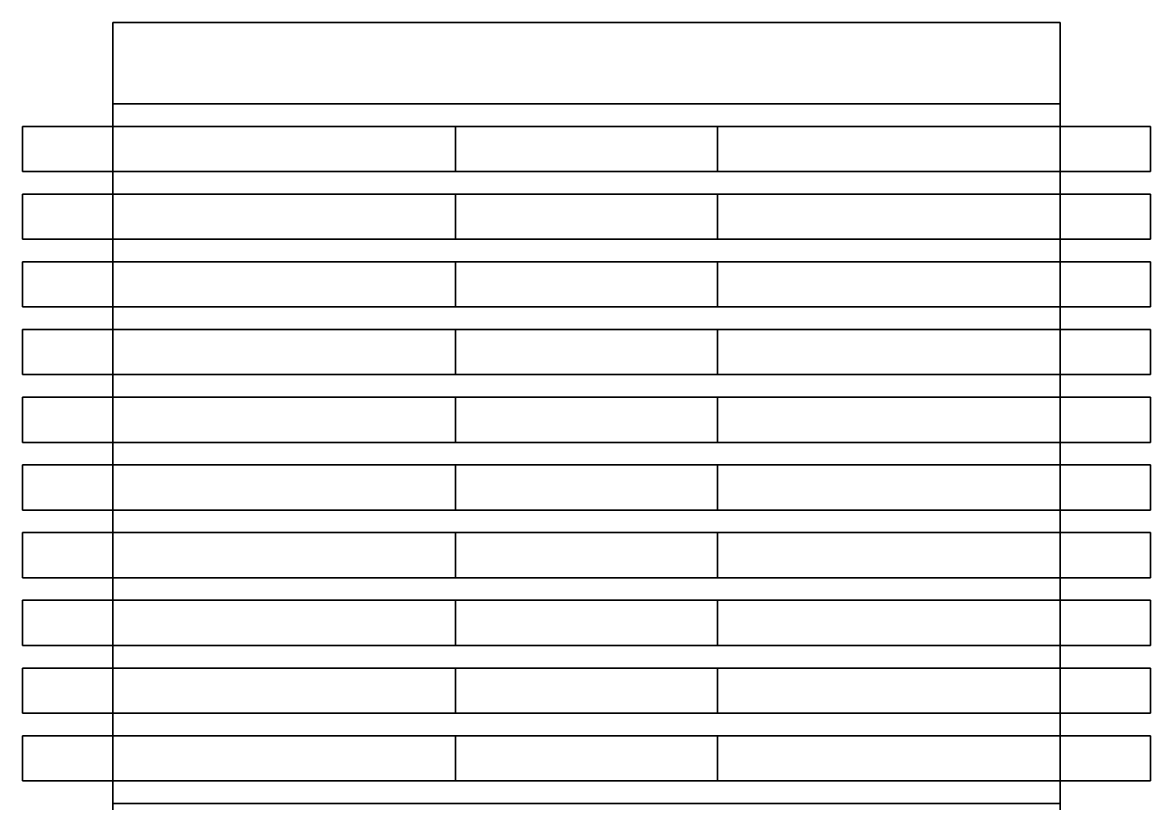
# Model space of a CAD drawing. Header units: millimetres. Extents: x -20 to 230, y -446 to 0.
# Drawn here: x -20 to 230, y -173 to 0 of the extents above; entities that cross this region are included whole.
import ezdxf

# ---------------------------------------------------------------- set-up
doc = ezdxf.new("R2010")
doc.units = ezdxf.units.MM
doc.layers.add('17', color=208, linetype='Continuous', plot=False)
doc.layers.add('Letra', color=250, linetype='Continuous', plot=False)
for name, color, linetype in [('18', 53, 'Continuous'), ('19', 43, 'Continuous'), ('20', 30, 'Continuous'), ('21', 10, 'Continuous'), ('22', 12, 'Continuous'), ('23', 19, 'Continuous'), ('24', 250, 'Continuous'), ('25', 19, 'Continuous'), ('26', 28, 'Continuous'), ('Caixa', 250, 'Continuous')]:
    doc.layers.add(name, color=color, linetype=linetype)

# ---------------------------------------------------------------- blocks, each defined once
blk = doc.blocks.new('2')
at = {"layer": 'Letra', "invisible_edges": 15}
for points in [[(0, -76, 130), (0, -54, 130), (210, -54, 130), (210, -76, 130)], [(58.69, -477.5, 130), (0, -477.5, 130), (0, -76, 130), (58.69, -76, 130)], [(151.31, -86, 130), (58.69, -86, 130), (58.69, -76, 130), (151.31, -76, 130)], [(210, -477.5, 130), (151.31, -477.5, 130), (151.31, -76, 130), (210, -76, 130)], [(76.52, -86, 130), (74.37, -86.26, 130), (72.48, -86.96, 130), (58.69, -86, 130)], [(72.48, -86.96, 130), (70.35, -88.45, 130), (69.09, -89.92, 130), (58.69, -86, 130)], [(69.09, -89.92, 130), (67.84, -92.64, 130), (67.52, -95, 130), (58.69, -86, 130)], [(67.52, -95, 130), (67.52, -477.5, 130), (58.69, -477.5, 130), (58.69, -86, 130)], [(81.65, -101, 125), (72.48, -86.96, 125), (70.35, -88.45, 125), (69.09, -89.92, 125)], [(70.35, -88.45, 130), (72.48, -86.96, 130), (72.48, -86.96, 125), (70.35, -88.45, 125)], [(81.65, -101, 125), (76.52, -86, 125), (74.37, -86.26, 125), (72.48, -86.96, 125)], [(72.48, -86.96, 130), (74.37, -86.26, 130), (74.37, -86.26, 125), (72.48, -86.96, 125)], [(74.37, -86.26, 130), (76.52, -86, 130), (76.52, -86, 125), (74.37, -86.26, 125)], [(141.31, -86, 130), (141.31, -86, 125), (76.52, -86, 125), (76.52, -86, 130)], [(76.52, -86, 125), (81.65, -101, 125), (141.31, -101, 125), (141.31, -86, 125)], [(141.31, -86, 130), (141.31, -86, 125), (141.31, -101, 125), (141.31, -101, 130)], [(141.31, -86, 130), (141.31, -101, 130), (151.31, -101, 130), (151.31, -86, 130)], [(81.65, -101, 125), (69.09, -89.92, 125), (67.84, -92.64, 125), (67.52, -95, 125)], [(67.84, -92.64, 130), (69.09, -89.92, 130), (69.09, -89.92, 125), (67.84, -92.64, 125)], [(69.09, -89.92, 130), (70.35, -88.45, 130), (70.35, -88.45, 125), (69.09, -89.92, 125)], [(67.52, -95, 130), (67.84, -92.64, 130), (67.84, -92.64, 125), (67.52, -95, 125)], [(67.52, -125.91, 130), (67.52, -125.91, 125), (67.52, -95, 125), (67.52, -95, 130)], [(81.65, -101, 125), (67.52, -95, 125), (67.52, -125.91, 125), (81.65, -120.15, 125)], [(141.31, -101, 130), (141.31, -101, 125), (81.65, -101, 125), (81.65, -101, 130)], [(81.65, -101, 130), (81.65, -120.15, 130), (81.65, -120.15, 125), (81.65, -101, 125)], [(81.65, -124.52, 130), (81.65, -101, 130), (151.31, -101, 130), (151.31, -124.52, 130)], [(81.65, -120.15, 130), (81.65, -120.15, 125), (67.52, -125.91, 125), (67.52, -125.91, 130)], [(81.65, -120.15, 130), (81.65, -124.52, 130), (76.52, -124.52, 130), (75.72, -122.56, 130)], [(72.44, -125.51, 130), (71.88, -124.13, 130), (67.52, -125.91, 130), (69.84, -127.49, 130)], [(81.9, -139.16, 125), (76.52, -124.52, 125), (72.44, -125.51, 125), (69.84, -127.49, 125)], [(71.88, -124.13, 130), (72.44, -125.51, 130), (76.52, -124.52, 130), (75.72, -122.56, 130)], [(76.52, -124.52, 130), (72.44, -125.51, 130), (72.44, -125.51, 125), (76.52, -124.52, 125)], [(76.52, -124.52, 125), (105.88, -124.52, 125), (105.88, -124.52, 130), (76.52, -124.52, 130)], [(105.88, -124.52, 125), (101.32, -139.16, 125), (81.9, -139.16, 125), (76.52, -124.52, 125)], [(101.32, -139.16, 125), (112.56, -127.49, 125), (109.97, -125.51, 125), (105.88, -124.52, 125)], [(105.88, -124.52, 125), (109.97, -125.51, 125), (109.97, -125.51, 130), (105.88, -124.52, 130)], [(105.88, -124.52, 130), (109.97, -125.51, 130), (112.56, -127.49, 130), (151.31, -124.52, 130)], [(112.56, -127.49, 130), (114.07, -129.78, 130), (114.88, -133.52, 130), (151.31, -124.52, 130)], [(114.88, -133.52, 130), (114.88, -157.3, 130), (151.31, -157.3, 130), (151.31, -124.52, 130)], [(67.52, -133.52, 130), (68.34, -129.78, 130), (69.84, -127.49, 130), (67.52, -125.91, 130)], [(81.9, -139.16, 125), (69.84, -127.49, 125), (68.34, -129.78, 125), (67.52, -133.52, 125)], [(69.84, -127.49, 130), (68.34, -129.78, 130), (68.34, -129.78, 125), (69.84, -127.49, 125)], [(72.44, -125.51, 130), (69.84, -127.49, 130), (69.84, -127.49, 125), (72.44, -125.51, 125)], [(101.32, -139.16, 125), (114.88, -133.52, 125), (114.07, -129.78, 125), (112.56, -127.49, 125)], [(109.97, -125.51, 125), (112.56, -127.49, 125), (112.56, -127.49, 130), (109.97, -125.51, 130)], [(112.56, -127.49, 125), (114.07, -129.78, 125), (114.07, -129.78, 130), (112.56, -127.49, 130)], [(68.34, -129.78, 130), (67.52, -133.52, 130), (67.52, -133.52, 125), (68.34, -129.78, 125)], [(114.07, -129.78, 125), (114.88, -133.52, 125), (114.88, -133.52, 130), (114.07, -129.78, 130)], [(67.52, -133.52, 130), (67.52, -133.52, 125), (67.52, -172.15, 125), (67.52, -172.15, 130)], [(81.9, -139.16, 125), (67.52, -133.52, 125), (67.52, -172.15, 125), (81.9, -166.28, 125)], [(101.32, -151.1, 125), (114.88, -157.3, 125), (114.88, -133.52, 125), (101.32, -139.16, 125)], [(114.88, -157.3, 130), (114.88, -133.52, 130), (114.88, -133.52, 125), (114.88, -157.3, 125)], [(101.32, -139.16, 130), (81.9, -139.16, 130), (81.9, -139.16, 125), (101.32, -139.16, 125)], [(81.9, -139.16, 130), (81.9, -139.16, 125), (81.9, -166.28, 125), (81.9, -166.28, 130)], [(97.4, -139.16, 130), (97.4, -144.24, 130), (81.9, -144.24, 130), (81.9, -139.16, 130)], [(101.32, -139.16, 130), (101.32, -151.1, 130), (97.4, -144.24, 130), (97.4, -139.16, 130)], [(101.32, -151.1, 130), (101.32, -151.1, 125), (101.32, -139.16, 125), (101.32, -139.16, 130)], [(81.9, -144.24, 130), (81.9, -144.24, 125), (97.4, -144.24, 125), (97.4, -144.24, 130)], [(81.9, -144.24, 130), (81.9, -144.24, 125), (96.11, -166.3, 125), (96.11, -166.3, 130)], [(81.9, -144.24, 125), (97.4, -144.24, 125), (101.32, -151.1, 125), (96.11, -166.3, 125)], [(81.9, -144.24, 130), (96.11, -166.3, 130), (91.33, -170.98, 130), (81.9, -166.28, 130)], [(97.4, -144.24, 130), (97.4, -144.24, 125), (101.32, -151.1, 125), (101.32, -151.1, 130)], [(101.32, -151.1, 125), (96.11, -166.3, 125), (105.88, -166.3, 125), (101.32, -151.1, 125)], [(101.32, -151.1, 125), (105.88, -166.3, 125), (109.97, -165.32, 125), (112.56, -163.33, 125)], [(101.32, -151.1, 125), (112.56, -163.33, 125), (114.07, -161.05, 125), (114.88, -157.3, 125)], [(114.97, -175.98, 130), (112.56, -163.33, 130), (114.07, -161.05, 130), (114.88, -157.3, 130)], [(114.07, -161.05, 130), (114.88, -157.3, 130), (114.88, -157.3, 125), (114.07, -161.05, 125)], [(151.31, -157.3, 130), (114.88, -157.3, 130), (114.97, -209.72, 130), (151.31, -209.72, 130)], [(112.56, -163.33, 130), (114.07, -161.05, 130), (114.07, -161.05, 125), (112.56, -163.33, 125)], [(112.56, -163.33, 130), (109.97, -165.32, 130), (105.88, -166.3, 130), (109.97, -170.98, 130)], [(109.97, -165.32, 130), (112.56, -163.33, 130), (112.56, -163.33, 125), (109.97, -165.32, 125)], [(114.97, -175.98, 130), (113.5, -172.44, 130), (109.97, -170.98, 130), (112.56, -163.33, 130)], [(67.52, -172.15, 130), (67.52, -172.15, 125), (81.9, -166.28, 125), (81.9, -166.28, 130)], [(72.69, -170.98, 130), (91.33, -170.98, 130), (81.9, -166.28, 130), (72.36, -170.17, 130)], [(91.33, -170.98, 130), (96.11, -166.3, 130), (105.88, -166.3, 130), (109.97, -170.98, 130)], [(96.11, -166.3, 130), (105.88, -166.3, 130), (105.88, -166.3, 125), (96.11, -166.3, 125)], [(105.88, -166.3, 130), (109.97, -165.32, 130), (109.97, -165.32, 125), (105.88, -166.3, 125)], [(67.52, -172.15, 130), (69.16, -172.44, 130), (72.69, -170.98, 130), (72.36, -170.17, 130)], [(67.69, -175.98, 130), (67.52, -172.15, 130), (69.16, -172.44, 130)], [(67.69, -209.77, 130), (67.52, -209.77, 130), (67.52, -172.15, 130), (67.69, -175.98, 130)], [(67.69, -175.98, 125), (69.16, -172.44, 125), (69.16, -172.44, 130), (67.69, -175.98, 130)], [(113.5, -172.44, 125), (114.97, -175.98, 125), (67.69, -175.98, 125), (69.16, -172.44, 125)], [(69.16, -172.44, 125), (72.69, -170.98, 125), (72.69, -170.98, 130), (69.16, -172.44, 130)], [(113.5, -172.44, 125), (69.16, -172.44, 125), (72.69, -170.98, 125), (109.97, -170.98, 125)], [(109.97, -170.98, 130), (72.69, -170.98, 130), (72.69, -170.98, 125), (109.97, -170.98, 125)], [(113.5, -172.44, 130), (109.97, -170.98, 130), (109.97, -170.98, 125), (113.5, -172.44, 125)], [(114.97, -175.98, 130), (113.5, -172.44, 130), (113.5, -172.44, 125), (114.97, -175.98, 125)], [(67.69, -175.98, 125), (67.69, -209.72, 125), (67.69, -209.72, 130), (67.69, -175.98, 130)], [(67.69, -209.72, 125), (80.69, -209.72, 125), (80.69, -175.98, 125), (67.69, -175.98, 125)], [(81.28, -175.98, 125), (81.28, -184.56, 125), (80.69, -185.98, 125), (80.69, -175.98, 125)], [(81.28, -175.98, 125), (82.69, -175.98, 125), (82.69, -183.98, 125), (81.28, -184.56, 125)], [(99.97, -175.98, 125), (99.97, -183.98, 125), (82.69, -183.98, 125), (82.69, -175.98, 125)], [(101.38, -184.56, 125), (99.97, -183.98, 125), (99.97, -175.98, 125), (101.38, -175.98, 125)], [(101.97, -175.98, 125), (101.97, -185.98, 125), (101.38, -184.56, 125), (101.38, -175.98, 125)], [(101.97, -209.72, 125), (114.97, -209.72, 125), (114.97, -175.98, 125), (101.97, -175.98, 125)], [(114.97, -175.98, 130), (114.97, -209.72, 130), (114.97, -209.72, 125), (114.97, -175.98, 125)], [(81.28, -184.56, 130), (80.69, -185.98, 130), (80.69, -185.98, 125), (81.28, -184.56, 125)], [(80.69, -185.98, 130), (81.28, -184.56, 130), (101.38, -184.56, 130), (101.97, -185.98, 130)], [(82.69, -183.98, 130), (81.28, -184.56, 130), (81.28, -184.56, 125), (82.69, -183.98, 125)], [(101.38, -184.56, 130), (99.97, -183.98, 130), (82.69, -183.98, 130), (81.28, -184.56, 130)], [(99.97, -183.98, 130), (82.69, -183.98, 130), (82.69, -183.98, 125), (99.97, -183.98, 125)], [(99.97, -183.98, 125), (101.38, -184.56, 125), (101.38, -184.56, 130), (99.97, -183.98, 130)], [(101.38, -184.56, 125), (101.97, -185.98, 125), (101.97, -185.98, 130), (101.38, -184.56, 130)], [(80.69, -185.98, 130), (80.69, -199.72, 130), (80.69, -199.72, 125), (80.69, -185.98, 125)], [(80.69, -199.72, 130), (80.69, -185.98, 130), (101.97, -185.98, 130), (101.97, -199.72, 130)], [(101.97, -185.98, 130), (101.97, -199.72, 130), (101.97, -199.72, 125), (101.97, -185.98, 125)], [(81.28, -201.13, 125), (80.69, -199.72, 125), (80.69, -199.72, 130), (81.28, -201.13, 130)], [(80.69, -209.72, 125), (80.69, -199.72, 125), (81.28, -201.13, 125), (81.28, -209.72, 125)], [(101.38, -201.13, 130), (101.97, -199.72, 130), (80.69, -199.72, 130), (81.28, -201.13, 130)], [(101.38, -201.13, 130), (101.97, -199.72, 130), (101.97, -199.72, 125), (101.38, -201.13, 125)], [(101.38, -209.72, 125), (101.38, -201.13, 125), (101.97, -199.72, 125), (101.97, -209.72, 125)], [(82.69, -201.72, 125), (81.28, -201.13, 125), (81.28, -201.13, 130), (82.69, -201.72, 130)], [(81.28, -201.13, 125), (82.69, -201.72, 125), (82.69, -209.72, 125), (81.28, -209.72, 125)], [(82.69, -201.72, 130), (81.28, -201.13, 130), (101.38, -201.13, 130), (99.97, -201.72, 130)], [(82.69, -201.72, 130), (99.97, -201.72, 130), (99.97, -201.72, 125), (82.69, -201.72, 125)], [(82.69, -209.72, 125), (82.69, -201.72, 125), (99.97, -201.72, 125), (99.97, -209.72, 125)], [(99.97, -201.72, 130), (101.38, -201.13, 130), (101.38, -201.13, 125), (99.97, -201.72, 125)], [(101.38, -209.72, 125), (99.97, -209.72, 125), (99.97, -201.72, 125), (101.38, -201.13, 125)], [(69.16, -213.25, 130), (67.52, -213.25, 130), (67.52, -209.77, 130), (67.69, -209.77, 130)], [(69.16, -213.25, 125), (67.69, -209.72, 125), (67.69, -209.72, 130), (69.16, -213.25, 130)], [(69.16, -213.25, 125), (67.69, -209.72, 125), (114.97, -209.72, 125), (113.5, -213.25, 125)], [(114.97, -209.72, 130), (113.5, -213.25, 130), (109.97, -214.72, 130), (151.31, -214.72, 130)], [(113.5, -213.25, 130), (114.97, -209.72, 130), (114.97, -209.72, 125), (113.5, -213.25, 125)], [(151.31, -214.72, 130), (151.31, -209.72, 130), (114.97, -209.72, 130)], [(72.69, -214.72, 130), (67.52, -214.72, 130), (67.52, -213.25, 130), (69.16, -213.25, 130)], [(67.52, -246.67, 130), (151.31, -246.67, 130), (151.31, -214.72, 130), (67.52, -214.72, 130)], [(72.69, -214.72, 125), (69.16, -213.25, 125), (69.16, -213.25, 130), (72.69, -214.72, 130)], [(109.97, -214.72, 125), (72.69, -214.72, 125), (69.16, -213.25, 125), (113.5, -213.25, 125)], [(109.97, -214.72, 130), (72.69, -214.72, 130), (72.69, -214.72, 125), (109.97, -214.72, 125)], [(109.97, -214.72, 130), (113.5, -213.25, 130), (113.5, -213.25, 125), (109.97, -214.72, 125)]]:
    blk.add_3dface(points, dxfattribs=at)

msp = doc.modelspace()

# ---------------------------------------------------------------- linework, layer by layer
at = {"layer": '17'}
for points in [[(-20, -168, 115), (-20, -158, 115), (76, -158, 115), (76, -168, 115)], [(-20, -158, 115), (-20, -158, 15), (76, -158, 15), (76, -158, 115)], [(-20, -168, 15), (-20, -158, 15), (76, -158, 15), (76, -168, 15)], [(-20, -168, 115), (-20, -158, 115), (-20, -158, 15), (-20, -168, 15)], [(76, -168, 115), (76, -158, 115), (76, -158, 15), (76, -168, 15)], [(134, -168, 115), (134, -158, 115), (230, -158, 115), (230, -168, 115)], [(134, -158, 115), (134, -158, 15), (230, -158, 15), (230, -158, 115)], [(134, -168, 15), (134, -158, 15), (230, -158, 15), (230, -168, 15)], [(134, -168, 115), (134, -158, 115), (134, -158, 15), (134, -168, 15)], [(230, -168, 115), (230, -158, 115), (230, -158, 15), (230, -168, 15)], [(-20, -168, 115), (-20, -168, 15), (76, -168, 15), (76, -168, 115)], [(134, -168, 115), (134, -168, 15), (230, -168, 15), (230, -168, 115)]]:
    msp.add_3dface(points, dxfattribs=at)
at = {"layer": '18'}
for points in [[(-20, -153, 115), (-20, -143, 115), (76, -143, 115), (76, -153, 115)], [(-20, -143, 115), (-20, -143, 15), (76, -143, 15), (76, -143, 115)], [(-20, -153, 15), (-20, -143, 15), (76, -143, 15), (76, -153, 15)], [(-20, -153, 115), (-20, -143, 115), (-20, -143, 15), (-20, -153, 15)], [(76, -153, 115), (76, -143, 115), (76, -143, 15), (76, -153, 15)], [(134, -153, 115), (134, -143, 115), (230, -143, 115), (230, -153, 115)], [(134, -143, 115), (134, -143, 15), (230, -143, 15), (230, -143, 115)], [(134, -153, 15), (134, -143, 15), (230, -143, 15), (230, -153, 15)], [(134, -153, 115), (134, -143, 115), (134, -143, 15), (134, -153, 15)], [(230, -153, 115), (230, -143, 115), (230, -143, 15), (230, -153, 15)], [(-20, -153, 115), (-20, -153, 15), (76, -153, 15), (76, -153, 115)], [(134, -153, 115), (134, -153, 15), (230, -153, 15), (230, -153, 115)]]:
    msp.add_3dface(points, dxfattribs=at)
at = {"layer": '19'}
for points in [[(-20, -138, 115), (-20, -128, 115), (76, -128, 115), (76, -138, 115)], [(-20, -128, 115), (-20, -128, 15), (76, -128, 15), (76, -128, 115)], [(-20, -138, 15), (-20, -128, 15), (76, -128, 15), (76, -138, 15)], [(-20, -138, 115), (-20, -128, 115), (-20, -128, 15), (-20, -138, 15)], [(76, -138, 115), (76, -128, 115), (76, -128, 15), (76, -138, 15)], [(134, -138, 115), (134, -128, 115), (230, -128, 115), (230, -138, 115)], [(134, -128, 115), (134, -128, 15), (230, -128, 15), (230, -128, 115)], [(134, -138, 15), (134, -128, 15), (230, -128, 15), (230, -138, 15)], [(134, -138, 115), (134, -128, 115), (134, -128, 15), (134, -138, 15)], [(230, -138, 115), (230, -128, 115), (230, -128, 15), (230, -138, 15)], [(-20, -138, 115), (-20, -138, 15), (76, -138, 15), (76, -138, 115)], [(134, -138, 115), (134, -138, 15), (230, -138, 15), (230, -138, 115)]]:
    msp.add_3dface(points, dxfattribs=at)
at = {"layer": '20'}
for points in [[(-20, -123, 115), (-20, -113, 115), (76, -113, 115), (76, -123, 115)], [(-20, -113, 115), (-20, -113, 15), (76, -113, 15), (76, -113, 115)], [(-20, -123, 15), (-20, -113, 15), (76, -113, 15), (76, -123, 15)], [(-20, -123, 115), (-20, -113, 115), (-20, -113, 15), (-20, -123, 15)], [(76, -123, 115), (76, -113, 115), (76, -113, 15), (76, -123, 15)], [(134, -123, 115), (134, -113, 115), (230, -113, 115), (230, -123, 115)], [(134, -113, 115), (134, -113, 15), (230, -113, 15), (230, -113, 115)], [(134, -123, 15), (134, -113, 15), (230, -113, 15), (230, -123, 15)], [(134, -123, 115), (134, -113, 115), (134, -113, 15), (134, -123, 15)], [(230, -123, 115), (230, -113, 115), (230, -113, 15), (230, -123, 15)], [(-20, -123, 115), (-20, -123, 15), (76, -123, 15), (76, -123, 115)], [(134, -123, 115), (134, -123, 15), (230, -123, 15), (230, -123, 115)]]:
    msp.add_3dface(points, dxfattribs=at)
at = {"layer": '21'}
for points in [[(-20, -108, 115), (-20, -98, 115), (76, -98, 115), (76, -108, 115)], [(-20, -98, 115), (-20, -98, 15), (76, -98, 15), (76, -98, 115)], [(-20, -108, 15), (-20, -98, 15), (76, -98, 15), (76, -108, 15)], [(-20, -108, 115), (-20, -98, 115), (-20, -98, 15), (-20, -108, 15)], [(76, -108, 115), (76, -98, 115), (76, -98, 15), (76, -108, 15)], [(134, -108, 115), (134, -98, 115), (230, -98, 115), (230, -108, 115)], [(134, -98, 115), (134, -98, 15), (230, -98, 15), (230, -98, 115)], [(134, -108, 15), (134, -98, 15), (230, -98, 15), (230, -108, 15)], [(134, -108, 115), (134, -98, 115), (134, -98, 15), (134, -108, 15)], [(230, -108, 115), (230, -98, 115), (230, -98, 15), (230, -108, 15)], [(-20, -108, 115), (-20, -108, 15), (76, -108, 15), (76, -108, 115)], [(134, -108, 115), (134, -108, 15), (230, -108, 15), (230, -108, 115)]]:
    msp.add_3dface(points, dxfattribs=at)
at = {"layer": '22'}
for points in [[(-20, -93, 115), (-20, -83, 115), (76, -83, 115), (76, -93, 115)], [(-20, -83, 115), (-20, -83, 15), (76, -83, 15), (76, -83, 115)], [(-20, -93, 15), (-20, -83, 15), (76, -83, 15), (76, -93, 15)], [(-20, -93, 115), (-20, -83, 115), (-20, -83, 15), (-20, -93, 15)], [(76, -93, 115), (76, -83, 115), (76, -83, 15), (76, -93, 15)], [(134, -93, 115), (134, -83, 115), (230, -83, 115), (230, -93, 115)], [(134, -83, 115), (134, -83, 15), (230, -83, 15), (230, -83, 115)], [(134, -93, 15), (134, -83, 15), (230, -83, 15), (230, -93, 15)], [(134, -93, 115), (134, -83, 115), (134, -83, 15), (134, -93, 15)], [(230, -93, 115), (230, -83, 115), (230, -83, 15), (230, -93, 15)], [(-20, -93, 115), (-20, -93, 15), (76, -93, 15), (76, -93, 115)], [(134, -93, 115), (134, -93, 15), (230, -93, 15), (230, -93, 115)]]:
    msp.add_3dface(points, dxfattribs=at)
at = {"layer": '23'}
for points in [[(-20, -78, 115), (-20, -68, 115), (76, -68, 115), (76, -78, 115)], [(-20, -68, 115), (-20, -68, 15), (76, -68, 15), (76, -68, 115)], [(-20, -78, 15), (-20, -68, 15), (76, -68, 15), (76, -78, 15)], [(-20, -78, 115), (-20, -68, 115), (-20, -68, 15), (-20, -78, 15)], [(76, -78, 115), (76, -68, 115), (76, -68, 15), (76, -78, 15)], [(134, -78, 115), (134, -68, 115), (230, -68, 115), (230, -78, 115)], [(134, -68, 115), (134, -68, 15), (230, -68, 15), (230, -68, 115)], [(134, -78, 15), (134, -68, 15), (230, -68, 15), (230, -78, 15)], [(134, -78, 115), (134, -68, 115), (134, -68, 15), (134, -78, 15)], [(230, -78, 115), (230, -68, 115), (230, -68, 15), (230, -78, 15)], [(-20, -78, 115), (-20, -78, 15), (76, -78, 15), (76, -78, 115)], [(134, -78, 115), (134, -78, 15), (230, -78, 15), (230, -78, 115)]]:
    msp.add_3dface(points, dxfattribs=at)
at = {"layer": '24'}
for points in [[(-20, -63, 115), (-20, -53, 115), (76, -53, 115), (76, -63, 115)], [(-20, -53, 115), (-20, -53, 15), (76, -53, 15), (76, -53, 115)], [(-20, -63, 15), (-20, -53, 15), (76, -53, 15), (76, -63, 15)], [(-20, -63, 115), (-20, -53, 115), (-20, -53, 15), (-20, -63, 15)], [(76, -63, 115), (76, -53, 115), (76, -53, 15), (76, -63, 15)], [(134, -63, 115), (134, -53, 115), (230, -53, 115), (230, -63, 115)], [(134, -53, 115), (134, -53, 15), (230, -53, 15), (230, -53, 115)], [(134, -63, 15), (134, -53, 15), (230, -53, 15), (230, -63, 15)], [(134, -63, 115), (134, -53, 115), (134, -53, 15), (134, -63, 15)], [(230, -63, 115), (230, -53, 115), (230, -53, 15), (230, -63, 15)], [(-20, -63, 115), (-20, -63, 15), (76, -63, 15), (76, -63, 115)], [(134, -63, 115), (134, -63, 15), (230, -63, 15), (230, -63, 115)]]:
    msp.add_3dface(points, dxfattribs=at)
at = {"layer": '25'}
for points in [[(-20, -48, 115), (-20, -38, 115), (76, -38, 115), (76, -48, 115)], [(-20, -38, 115), (-20, -38, 15), (76, -38, 15), (76, -38, 115)], [(-20, -48, 15), (-20, -38, 15), (76, -38, 15), (76, -48, 15)], [(-20, -48, 115), (-20, -38, 115), (-20, -38, 15), (-20, -48, 15)], [(76, -48, 115), (76, -38, 115), (76, -38, 15), (76, -48, 15)], [(134, -48, 115), (134, -38, 115), (230, -38, 115), (230, -48, 115)], [(134, -38, 115), (134, -38, 15), (230, -38, 15), (230, -38, 115)], [(134, -48, 15), (134, -38, 15), (230, -38, 15), (230, -48, 15)], [(134, -48, 115), (134, -38, 115), (134, -38, 15), (134, -48, 15)], [(230, -48, 115), (230, -38, 115), (230, -38, 15), (230, -48, 15)], [(-20, -48, 115), (-20, -48, 15), (76, -48, 15), (76, -48, 115)], [(134, -48, 115), (134, -48, 15), (230, -48, 15), (230, -48, 115)]]:
    msp.add_3dface(points, dxfattribs=at)
at = {"layer": '26'}
for points in [[(-20, -33, 115), (-20, -23, 115), (76, -23, 115), (76, -33, 115)], [(-20, -23, 115), (-20, -23, 15), (76, -23, 15), (76, -23, 115)], [(-20, -33, 15), (-20, -23, 15), (76, -23, 15), (76, -33, 15)], [(-20, -33, 115), (-20, -23, 115), (-20, -23, 15), (-20, -33, 15)], [(76, -33, 115), (76, -23, 115), (76, -23, 15), (76, -33, 15)], [(134, -33, 115), (134, -23, 115), (230, -23, 115), (230, -33, 115)], [(134, -23, 115), (134, -23, 15), (230, -23, 15), (230, -23, 115)], [(134, -33, 15), (134, -23, 15), (230, -23, 15), (230, -33, 15)], [(134, -33, 115), (134, -23, 115), (134, -23, 15), (134, -33, 15)], [(230, -33, 115), (230, -23, 115), (230, -23, 15), (230, -33, 15)], [(-20, -33, 115), (-20, -33, 15), (76, -33, 15), (76, -33, 115)], [(134, -33, 115), (134, -33, 15), (230, -33, 15), (230, -33, 115)]]:
    msp.add_3dface(points, dxfattribs=at)
at = {"layer": 'Caixa'}
for p, q in [((0, 0, 130), (0, 0)), ((0, 0), (210, 0)), ((210, 0, 130), (0, 0, 130)), ((210, 0), (210, 0, 130))]:
    msp.add_line(p, q, dxfattribs=at)
for points, invisible_edges in [([(0, -23, 115), (0, -23, 130), (0, 0, 130), (0, 0, 115)], 9), ([(0, -18, 112), (0, -18, 115), (0, 0, 115)], 15), ([(0, 0, 115), (0, 0, 130), (0, -23, 130), (0, -23, 115)], 12), ([(0, 0, 115), (0, 0, 115), (0, -18, 115), (0, -18, 112)], 15), ([(0, -23, 15), (0, -23), (0, 0), (0, 0, 15)], 9), ([(0, -18, 18), (0, -18, 15), (0, 0, 15)], 15), ([(0, 0, 15), (0, 0), (0, -23), (0, -23, 15)], 12), ([(0, 0, 15), (0, 0, 15), (0, -18, 15), (0, -18, 18)], 15), ([(0, -18, 112), (0, 0, 115), (0, 0, 15), (0, -18, 18)], 5), ([(0, 0, 130), (0, 0), (87.5, 0), (87.5, 0, 130)], 15), ([(87.5, -10, 65), (87.5, 0, 65), (88.83, 0, 71.7), (88.83, -10, 71.7)], 15), ([(88.83, -10, 58.3), (88.83, 0, 58.3), (87.5, 0, 65), (87.5, -10, 65)], 15), ([(87.5, 0, 130), (122.5, 0, 130), (122.5, 0, 82.5), (87.5, 0, 82.5)], 15), ([(87.5, 0, 47.5), (122.5, 0, 47.5), (122.5, 0), (87.5, 0)], 15), ([(87.5, 0, 47.5), (92.63, 0, 52.63), (98.3, 0, 48.83), (105, 0, 47.5)], 15), ([(87.5, 0, 47.5), (92.63, 0, 52.63), (88.83, 0, 58.3), (87.5, 0, 65)], 15), ([(87.5, 0, 82.5), (92.63, 0, 77.37), (98.3, 0, 81.17), (105, 0, 82.5)], 15), ([(87.5, 0, 82.5), (87.5, 0, 65), (88.83, 0, 71.7), (92.63, 0, 77.37)], 15), ([(88.83, -10, 71.7), (88.83, 0, 71.7), (92.63, 0, 77.37), (92.63, -10, 77.37)], 15), ([(92.63, -10, 52.63), (92.63, 0, 52.63), (88.83, 0, 58.3), (88.83, -10, 58.3)], 15), ([(98.3, -10, 48.83), (98.3, 0, 48.83), (92.63, 0, 52.63), (92.63, -10, 52.63)], 15), ([(98.3, -10, 81.17), (92.63, -10, 77.37), (92.63, 0, 77.37), (98.3, 0, 81.17)], 15), ([(98.3, 0, 48.83), (98.3, -10, 48.83), (98.3, -10, 48.83), (98.3, 0, 48.83)], 15), ([(105, -10, 47.5), (105, 0, 47.5), (98.3, 0, 48.83), (98.3, -10, 48.83)], 15), ([(105, -10, 82.5), (98.3, -10, 81.17), (98.3, 0, 81.17), (105, 0, 82.5)], 15), ([(111.7, -10, 48.83), (111.7, 0, 48.83), (105, 0, 47.5), (105, -10, 47.5)], 15), ([(111.7, -10, 81.17), (105, -10, 82.5), (105, 0, 82.5), (111.7, 0, 81.17)], 15), ([(111.7, 0, 48.83), (117.37, 0, 52.63), (122.5, 0, 47.5), (105, 0, 47.5)], 15), ([(122.5, 0, 82.5), (117.37, 0, 77.37), (111.7, 0, 81.17), (105, 0, 82.5)], 15), ([(111.7, 0, 48.83), (117.37, 0, 52.63), (117.37, -10, 52.63), (111.7, -10, 48.83)], 15), ([(117.37, -10, 77.37), (117.37, 0, 77.37), (111.7, 0, 81.17), (111.7, -10, 81.17)], 15), ([(121.17, -10, 58.3), (121.17, 0, 58.3), (117.37, 0, 52.63), (117.37, -10, 52.63)], 15), ([(117.37, 0, 77.37), (121.17, 0, 71.7), (121.17, -10, 71.7), (117.37, -10, 77.37)], 15), ([(122.5, 0, 47.5), (117.37, 0, 52.63), (121.17, 0, 58.3), (122.5, 0, 65)], 15), ([(122.5, 0, 82.5), (117.37, 0, 77.37), (121.17, 0, 71.7), (122.5, 0, 65)], 15), ([(121.17, 0, 58.3), (122.5, 0, 65), (122.5, -10, 65), (121.17, -10, 58.3)], 15), ([(122.5, -10, 65), (121.17, -10, 71.7), (121.17, 0, 71.7), (122.5, 0, 65)], 15), ([(122.5, 0, 130), (122.5, 0), (210, 0), (210, 0, 130)], 15), ([(210, 0, 115), (210, 0, 130), (210, -23, 130), (210, -23, 115)], 12), ([(210, -23, 115), (210, -23, 130), (210, 0, 130), (210, 0, 115)], 9), ([(210, 0, 15), (210, 0), (210, -23), (210, -23, 15)], 12), ([(210, -23, 15), (210, -23), (210, 0), (210, 0, 15)], 9), ([(210, -18, 18), (210, 0, 15), (210, 0, 115), (210, -18, 112)], 5), ([(210, 0, 115), (210, 0, 115), (210, -18, 115), (210, -18, 112)], 15), ([(210, -18, 18), (210, -18, 15), (210, 0, 15)], 15), ([(0, -23, 115), (0, -18, 115), (0, -18, 112), (0, -23, 112)], 3), ([(0, -23, 15), (0, -18, 15), (0, -18, 18), (0, -23, 18)], 3), ([(210, -18, 18), (0, -18, 18), (0, -18, 112), (210, -18, 112)], 15), ([(96, -428, 15), (96, -428, 115), (96, -18, 115), (96, -18, 15)], 15), ([(114, -428, 15), (114, -428, 115), (114, -18, 115), (114, -18, 15)], 15), ([(210, -23, 112), (210, -18, 112), (210, -18, 115), (210, -23, 115)], 6), ([(210, -23, 15), (210, -18, 15), (210, -18, 18), (210, -23, 18)], 3), ([(0, -33, 115), (0, -33, 130), (0, -23, 130), (0, -23, 115)], 5), ([(0, -23, 115), (0, -23, 130), (0, -33, 130), (0, -33, 115)], 5), ([(0, -33, 15), (0, -33), (0, -23), (0, -23, 15)], 5), ([(0, -23, 15), (0, -23), (0, -33), (0, -33, 15)], 5), ([(210, -23, 115), (210, -23, 130), (210, -33, 130), (210, -33, 115)], 5), ([(210, -33, 115), (210, -33, 130), (210, -23, 130), (210, -23, 115)], 5), ([(210, -23, 15), (210, -23), (210, -33), (210, -33, 15)], 5), ([(210, -33, 15), (210, -33), (210, -23), (210, -23, 15)], 5), ([(0, -33, 115), (0, -38, 115), (0, -38, 130), (0, -33, 130)], 11), ([(0, -33, 115), (0, -38, 115), (0, -38, 112), (0, -33, 112)], 1), ([(0, -33, 130), (0, -38, 130), (0, -38, 115), (0, -33, 115)], 14), ([(0, -33, 112), (0, -38, 112), (0, -38, 115), (0, -33, 115)], 4), ([(0, -33, 15), (0, -38, 15), (0, -38), (0, -33)], 11), ([(0, -33, 15), (0, -38, 15), (0, -38, 18), (0, -33, 18)], 1), ([(0, -33), (0, -38), (0, -38, 15), (0, -33, 15)], 14), ([(0, -33, 18), (0, -38, 18), (0, -38, 15), (0, -33, 15)], 4), ([(210, -33, 130), (210, -38, 130), (210, -38, 115), (210, -33, 115)], 14), ([(210, -33, 112), (210, -38, 112), (210, -38, 115), (210, -33, 115)], 4), ([(210, -33, 115), (210, -38, 115), (210, -38, 130), (210, -33, 130)], 11), ([(210, -33, 115), (210, -38, 115), (210, -38, 112), (210, -33, 112)], 1), ([(210, -33), (210, -38), (210, -38, 15), (210, -33, 15)], 14), ([(210, -33, 18), (210, -38, 18), (210, -38, 15), (210, -33, 15)], 4), ([(210, -33, 15), (210, -38, 15), (210, -38), (210, -33)], 11), ([(210, -33, 15), (210, -38, 15), (210, -38, 18), (210, -33, 18)], 1), ([(0, -48, 115), (0, -48, 130), (0, -38, 130), (0, -38, 115)], 5), ([(0, -38, 115), (0, -38, 130), (0, -48, 130), (0, -48, 115)], 5), ([(0, -48, 15), (0, -48), (0, -38), (0, -38, 15)], 5), ([(0, -38, 15), (0, -38), (0, -48), (0, -48, 15)], 5), ([(210, -38, 115), (210, -38, 130), (210, -48, 130), (210, -48, 115)], 5), ([(210, -48, 115), (210, -48, 130), (210, -38, 130), (210, -38, 115)], 5), ([(210, -38, 15), (210, -38), (210, -48), (210, -48, 15)], 5), ([(210, -48, 15), (210, -48), (210, -38), (210, -38, 15)], 5), ([(0, -48, 115), (0, -53, 115), (0, -53, 130), (0, -48, 130)], 11), ([(0, -48, 115), (0, -53, 115), (0, -53, 112), (0, -48, 112)], 1), ([(0, -48, 130), (0, -53, 130), (0, -53, 115), (0, -48, 115)], 14), ([(0, -48, 112), (0, -53, 112), (0, -53, 115), (0, -48, 115)], 4), ([(0, -48, 15), (0, -53, 15), (0, -53), (0, -48)], 11), ([(0, -48, 15), (0, -53, 15), (0, -53, 18), (0, -48, 18)], 1), ([(0, -48), (0, -53), (0, -53, 15), (0, -48, 15)], 14), ([(0, -48, 18), (0, -53, 18), (0, -53, 15), (0, -48, 15)], 4), ([(210, -48, 130), (210, -53, 130), (210, -53, 115), (210, -48, 115)], 14), ([(210, -48, 112), (210, -53, 112), (210, -53, 115), (210, -48, 115)], 4), ([(210, -48, 115), (210, -53, 115), (210, -53, 130), (210, -48, 130)], 11), ([(210, -48, 115), (210, -53, 115), (210, -53, 112), (210, -48, 112)], 1), ([(210, -48), (210, -53), (210, -53, 15), (210, -48, 15)], 14), ([(210, -48, 18), (210, -53, 18), (210, -53, 15), (210, -48, 15)], 4), ([(210, -48, 15), (210, -53, 15), (210, -53), (210, -48)], 11), ([(210, -48, 15), (210, -53, 15), (210, -53, 18), (210, -48, 18)], 1), ([(0, -63, 115), (0, -63, 130), (0, -53, 130), (0, -53, 115)], 5), ([(0, -53, 115), (0, -53, 130), (0, -63, 130), (0, -63, 115)], 5), ([(0, -63, 15), (0, -63), (0, -53), (0, -53, 15)], 5), ([(0, -53, 15), (0, -53), (0, -63), (0, -63, 15)], 5), ([(210, -53, 115), (210, -53, 130), (210, -63, 130), (210, -63, 115)], 5), ([(210, -63, 115), (210, -63, 130), (210, -53, 130), (210, -53, 115)], 5), ([(210, -53, 15), (210, -53), (210, -63), (210, -63, 15)], 5), ([(210, -63, 15), (210, -63), (210, -53), (210, -53, 15)], 5), ([(0, -63, 115), (0, -68, 115), (0, -68, 130), (0, -63, 130)], 11), ([(0, -63, 115), (0, -68, 115), (0, -68, 112), (0, -63, 112)], 1), ([(0, -63, 130), (0, -68, 130), (0, -68, 115), (0, -63, 115)], 14), ([(0, -63, 112), (0, -68, 112), (0, -68, 115), (0, -63, 115)], 4), ([(0, -63, 15), (0, -68, 15), (0, -68), (0, -63)], 11), ([(0, -63, 15), (0, -68, 15), (0, -68, 18), (0, -63, 18)], 1), ([(0, -63), (0, -68), (0, -68, 15), (0, -63, 15)], 14), ([(0, -63, 18), (0, -68, 18), (0, -68, 15), (0, -63, 15)], 4), ([(210, -63, 130), (210, -68, 130), (210, -68, 115), (210, -63, 115)], 14), ([(210, -63, 112), (210, -68, 112), (210, -68, 115), (210, -63, 115)], 4), ([(210, -63, 115), (210, -68, 115), (210, -68, 130), (210, -63, 130)], 11), ([(210, -63, 115), (210, -68, 115), (210, -68, 112), (210, -63, 112)], 1), ([(210, -63), (210, -68), (210, -68, 15), (210, -63, 15)], 14), ([(210, -63, 18), (210, -68, 18), (210, -68, 15), (210, -63, 15)], 4), ([(210, -63, 15), (210, -68, 15), (210, -68), (210, -63)], 11), ([(210, -63, 15), (210, -68, 15), (210, -68, 18), (210, -63, 18)], 1), ([(0, -78, 115), (0, -78, 130), (0, -68, 130), (0, -68, 115)], 5), ([(0, -68, 115), (0, -68, 130), (0, -78, 130), (0, -78, 115)], 5), ([(0, -78, 15), (0, -78), (0, -68), (0, -68, 15)], 5), ([(0, -68, 15), (0, -68), (0, -78), (0, -78, 15)], 5), ([(210, -68, 115), (210, -68, 130), (210, -78, 130), (210, -78, 115)], 5), ([(210, -78, 115), (210, -78, 130), (210, -68, 130), (210, -68, 115)], 5), ([(210, -68, 15), (210, -68), (210, -78), (210, -78, 15)], 5), ([(210, -78, 15), (210, -78), (210, -68), (210, -68, 15)], 5), ([(0, -78, 115), (0, -83, 115), (0, -83, 130), (0, -78, 130)], 11), ([(0, -78, 115), (0, -83, 115), (0, -83, 112), (0, -78, 112)], 1), ([(0, -78, 130), (0, -83, 130), (0, -83, 115), (0, -78, 115)], 14), ([(0, -78, 112), (0, -83, 112), (0, -83, 115), (0, -78, 115)], 4), ([(0, -78, 15), (0, -83, 15), (0, -83), (0, -78)], 11), ([(0, -78, 15), (0, -83, 15), (0, -83, 18), (0, -78, 18)], 1), ([(0, -78), (0, -83), (0, -83, 15), (0, -78, 15)], 14), ([(0, -78, 18), (0, -83, 18), (0, -83, 15), (0, -78, 15)], 4), ([(210, -78, 130), (210, -83, 130), (210, -83, 115), (210, -78, 115)], 14), ([(210, -78, 112), (210, -83, 112), (210, -83, 115), (210, -78, 115)], 4), ([(210, -78, 115), (210, -83, 115), (210, -83, 130), (210, -78, 130)], 11), ([(210, -78, 115), (210, -83, 115), (210, -83, 112), (210, -78, 112)], 1), ([(210, -78), (210, -83), (210, -83, 15), (210, -78, 15)], 14), ([(210, -78, 18), (210, -83, 18), (210, -83, 15), (210, -78, 15)], 4), ([(210, -78, 15), (210, -83, 15), (210, -83), (210, -78)], 11), ([(210, -78, 15), (210, -83, 15), (210, -83, 18), (210, -78, 18)], 1), ([(0, -93, 115), (0, -93, 130), (0, -83, 130), (0, -83, 115)], 5), ([(0, -83, 115), (0, -83, 130), (0, -93, 130), (0, -93, 115)], 5), ([(0, -93, 15), (0, -93), (0, -83), (0, -83, 15)], 5), ([(0, -83, 15), (0, -83), (0, -93), (0, -93, 15)], 5), ([(210, -83, 115), (210, -83, 130), (210, -93, 130), (210, -93, 115)], 5), ([(210, -93, 115), (210, -93, 130), (210, -83, 130), (210, -83, 115)], 5), ([(210, -83, 15), (210, -83), (210, -93), (210, -93, 15)], 5), ([(210, -93, 15), (210, -93), (210, -83), (210, -83, 15)], 5), ([(0, -93, 115), (0, -98, 115), (0, -98, 130), (0, -93, 130)], 11), ([(0, -93, 115), (0, -98, 115), (0, -98, 112), (0, -93, 112)], 1), ([(0, -93, 130), (0, -98, 130), (0, -98, 115), (0, -93, 115)], 14), ([(0, -93, 112), (0, -98, 112), (0, -98, 115), (0, -93, 115)], 4), ([(0, -93, 15), (0, -98, 15), (0, -98), (0, -93)], 11), ([(0, -93, 15), (0, -98, 15), (0, -98, 18), (0, -93, 18)], 1), ([(0, -93), (0, -98), (0, -98, 15), (0, -93, 15)], 14), ([(0, -93, 18), (0, -98, 18), (0, -98, 15), (0, -93, 15)], 4), ([(210, -93, 130), (210, -98, 130), (210, -98, 115), (210, -93, 115)], 14), ([(210, -93, 112), (210, -98, 112), (210, -98, 115), (210, -93, 115)], 4), ([(210, -93, 115), (210, -98, 115), (210, -98, 130), (210, -93, 130)], 11), ([(210, -93, 115), (210, -98, 115), (210, -98, 112), (210, -93, 112)], 1), ([(210, -93), (210, -98), (210, -98, 15), (210, -93, 15)], 14), ([(210, -93, 18), (210, -98, 18), (210, -98, 15), (210, -93, 15)], 4), ([(210, -93, 15), (210, -98, 15), (210, -98), (210, -93)], 11), ([(210, -93, 15), (210, -98, 15), (210, -98, 18), (210, -93, 18)], 1), ([(0, -108, 115), (0, -108, 130), (0, -98, 130), (0, -98, 115)], 5), ([(0, -98, 115), (0, -98, 130), (0, -108, 130), (0, -108, 115)], 5), ([(0, -108, 15), (0, -108), (0, -98), (0, -98, 15)], 5), ([(0, -98, 15), (0, -98), (0, -108), (0, -108, 15)], 5), ([(210, -98, 115), (210, -98, 130), (210, -108, 130), (210, -108, 115)], 5), ([(210, -108, 115), (210, -108, 130), (210, -98, 130), (210, -98, 115)], 5), ([(210, -98, 15), (210, -98), (210, -108), (210, -108, 15)], 5), ([(210, -108, 15), (210, -108), (210, -98), (210, -98, 15)], 5), ([(0, -108, 115), (0, -113, 115), (0, -113, 130), (0, -108, 130)], 11), ([(0, -108, 115), (0, -113, 115), (0, -113, 112), (0, -108, 112)], 1), ([(0, -108, 130), (0, -113, 130), (0, -113, 115), (0, -108, 115)], 14), ([(0, -108, 112), (0, -113, 112), (0, -113, 115), (0, -108, 115)], 4), ([(0, -108, 15), (0, -113, 15), (0, -113), (0, -108)], 11), ([(0, -108, 15), (0, -113, 15), (0, -113, 18), (0, -108, 18)], 1), ([(0, -108), (0, -113), (0, -113, 15), (0, -108, 15)], 14), ([(0, -108, 18), (0, -113, 18), (0, -113, 15), (0, -108, 15)], 4), ([(210, -108, 130), (210, -113, 130), (210, -113, 115), (210, -108, 115)], 14), ([(210, -108, 112), (210, -113, 112), (210, -113, 115), (210, -108, 115)], 4), ([(210, -108, 115), (210, -113, 115), (210, -113, 130), (210, -108, 130)], 11), ([(210, -108, 115), (210, -113, 115), (210, -113, 112), (210, -108, 112)], 1), ([(210, -108), (210, -113), (210, -113, 15), (210, -108, 15)], 14), ([(210, -108, 18), (210, -113, 18), (210, -113, 15), (210, -108, 15)], 4), ([(210, -108, 15), (210, -113, 15), (210, -113), (210, -108)], 11), ([(210, -108, 15), (210, -113, 15), (210, -113, 18), (210, -108, 18)], 1), ([(0, -123, 115), (0, -123, 130), (0, -113, 130), (0, -113, 115)], 5), ([(0, -113, 115), (0, -113, 130), (0, -123, 130), (0, -123, 115)], 5), ([(0, -123, 15), (0, -123), (0, -113), (0, -113, 15)], 5), ([(0, -113, 15), (0, -113), (0, -123), (0, -123, 15)], 5), ([(210, -113, 115), (210, -113, 130), (210, -123, 130), (210, -123, 115)], 5), ([(210, -123, 115), (210, -123, 130), (210, -113, 130), (210, -113, 115)], 5), ([(210, -113, 15), (210, -113), (210, -123), (210, -123, 15)], 5), ([(210, -123, 15), (210, -123), (210, -113), (210, -113, 15)], 5), ([(0, -123, 115), (0, -128, 115), (0, -128, 130), (0, -123, 130)], 11), ([(0, -123, 115), (0, -128, 115), (0, -128, 112), (0, -123, 112)], 1), ([(0, -123, 130), (0, -128, 130), (0, -128, 115), (0, -123, 115)], 14), ([(0, -123, 112), (0, -128, 112), (0, -128, 115), (0, -123, 115)], 4), ([(0, -123, 15), (0, -128, 15), (0, -128), (0, -123)], 11), ([(0, -123, 15), (0, -128, 15), (0, -128, 18), (0, -123, 18)], 1), ([(0, -123), (0, -128), (0, -128, 15), (0, -123, 15)], 14), ([(0, -123, 18), (0, -128, 18), (0, -128, 15), (0, -123, 15)], 4), ([(210, -123, 130), (210, -128, 130), (210, -128, 115), (210, -123, 115)], 14), ([(210, -123, 112), (210, -128, 112), (210, -128, 115), (210, -123, 115)], 4), ([(210, -123, 115), (210, -128, 115), (210, -128, 130), (210, -123, 130)], 11), ([(210, -123, 115), (210, -128, 115), (210, -128, 112), (210, -123, 112)], 1), ([(210, -123), (210, -128), (210, -128, 15), (210, -123, 15)], 14), ([(210, -123, 18), (210, -128, 18), (210, -128, 15), (210, -123, 15)], 4), ([(210, -123, 15), (210, -128, 15), (210, -128), (210, -123)], 11), ([(210, -123, 15), (210, -128, 15), (210, -128, 18), (210, -123, 18)], 1), ([(0, -138, 115), (0, -138, 130), (0, -128, 130), (0, -128, 115)], 5), ([(0, -128, 115), (0, -128, 130), (0, -138, 130), (0, -138, 115)], 5), ([(0, -138, 15), (0, -138), (0, -128), (0, -128, 15)], 5), ([(0, -128, 15), (0, -128), (0, -138), (0, -138, 15)], 5), ([(210, -128, 115), (210, -128, 130), (210, -138, 130), (210, -138, 115)], 5), ([(210, -138, 115), (210, -138, 130), (210, -128, 130), (210, -128, 115)], 5), ([(210, -128, 15), (210, -128), (210, -138), (210, -138, 15)], 5), ([(210, -138, 15), (210, -138), (210, -128), (210, -128, 15)], 5), ([(0, -138, 115), (0, -143, 115), (0, -143, 130), (0, -138, 130)], 11), ([(0, -138, 115), (0, -143, 115), (0, -143, 112), (0, -138, 112)], 1), ([(0, -138, 130), (0, -143, 130), (0, -143, 115), (0, -138, 115)], 14), ([(0, -138, 112), (0, -143, 112), (0, -143, 115), (0, -138, 115)], 4), ([(0, -138, 15), (0, -143, 15), (0, -143), (0, -138)], 11), ([(0, -138, 15), (0, -143, 15), (0, -143, 18), (0, -138, 18)], 1), ([(0, -138), (0, -143), (0, -143, 15), (0, -138, 15)], 14), ([(0, -138, 18), (0, -143, 18), (0, -143, 15), (0, -138, 15)], 4), ([(210, -138, 130), (210, -143, 130), (210, -143, 115), (210, -138, 115)], 14), ([(210, -138, 112), (210, -143, 112), (210, -143, 115), (210, -138, 115)], 4), ([(210, -138, 115), (210, -143, 115), (210, -143, 130), (210, -138, 130)], 11), ([(210, -138, 115), (210, -143, 115), (210, -143, 112), (210, -138, 112)], 1), ([(210, -138), (210, -143), (210, -143, 15), (210, -138, 15)], 14), ([(210, -138, 18), (210, -143, 18), (210, -143, 15), (210, -138, 15)], 4), ([(210, -138, 15), (210, -143, 15), (210, -143), (210, -138)], 11), ([(210, -138, 15), (210, -143, 15), (210, -143, 18), (210, -138, 18)], 1), ([(0, -153, 115), (0, -153, 130), (0, -143, 130), (0, -143, 115)], 5), ([(0, -143, 115), (0, -143, 130), (0, -153, 130), (0, -153, 115)], 5), ([(0, -153, 15), (0, -153), (0, -143), (0, -143, 15)], 5), ([(0, -143, 15), (0, -143), (0, -153), (0, -153, 15)], 5), ([(210, -143, 115), (210, -143, 130), (210, -153, 130), (210, -153, 115)], 5), ([(210, -153, 115), (210, -153, 130), (210, -143, 130), (210, -143, 115)], 5), ([(210, -143, 15), (210, -143), (210, -153), (210, -153, 15)], 5), ([(210, -153, 15), (210, -153), (210, -143), (210, -143, 15)], 5), ([(0, -153, 115), (0, -158, 115), (0, -158, 130), (0, -153, 130)], 11), ([(0, -153, 115), (0, -158, 115), (0, -158, 112), (0, -153, 112)], 1), ([(0, -153, 130), (0, -158, 130), (0, -158, 115), (0, -153, 115)], 14), ([(0, -153, 112), (0, -158, 112), (0, -158, 115), (0, -153, 115)], 4), ([(0, -153, 15), (0, -158, 15), (0, -158), (0, -153)], 11), ([(0, -153, 15), (0, -158, 15), (0, -158, 18), (0, -153, 18)], 1), ([(0, -153), (0, -158), (0, -158, 15), (0, -153, 15)], 14), ([(0, -153, 18), (0, -158, 18), (0, -158, 15), (0, -153, 15)], 4), ([(210, -153, 130), (210, -158, 130), (210, -158, 115), (210, -153, 115)], 14), ([(210, -153, 112), (210, -158, 112), (210, -158, 115), (210, -153, 115)], 4), ([(210, -153, 115), (210, -158, 115), (210, -158, 130), (210, -153, 130)], 11), ([(210, -153, 115), (210, -158, 115), (210, -158, 112), (210, -153, 112)], 1), ([(210, -153), (210, -158), (210, -158, 15), (210, -153, 15)], 14), ([(210, -153, 18), (210, -158, 18), (210, -158, 15), (210, -153, 15)], 4), ([(210, -153, 15), (210, -158, 15), (210, -158), (210, -153)], 11), ([(210, -153, 15), (210, -158, 15), (210, -158, 18), (210, -153, 18)], 1), ([(0, -168, 115), (0, -168, 130), (0, -158, 130), (0, -158, 115)], 5), ([(0, -158, 115), (0, -158, 130), (0, -168, 130), (0, -168, 115)], 5), ([(0, -168, 15), (0, -168), (0, -158), (0, -158, 15)], 5), ([(0, -158, 15), (0, -158), (0, -168), (0, -168, 15)], 5), ([(210, -158, 115), (210, -158, 130), (210, -168, 130), (210, -168, 115)], 5), ([(210, -168, 115), (210, -168, 130), (210, -158, 130), (210, -158, 115)], 5), ([(210, -158, 15), (210, -158), (210, -168), (210, -168, 15)], 5), ([(210, -168, 15), (210, -168), (210, -158), (210, -158, 15)], 5), ([(0, -168, 115), (0, -173, 115), (0, -173, 130), (0, -168, 130)], 11), ([(0, -168, 115), (0, -173, 115), (0, -173, 112), (0, -168, 112)], 1), ([(0, -168, 130), (0, -173, 130), (0, -173, 115), (0, -168, 115)], 14), ([(0, -168, 112), (0, -173, 112), (0, -173, 115), (0, -168, 115)], 4), ([(0, -168, 15), (0, -173, 15), (0, -173), (0, -168)], 11), ([(0, -168, 15), (0, -173, 15), (0, -173, 18), (0, -168, 18)], 1), ([(0, -168), (0, -173), (0, -173, 15), (0, -168, 15)], 14), ([(0, -168, 18), (0, -173, 18), (0, -173, 15), (0, -168, 15)], 4), ([(210, -168, 130), (210, -173, 130), (210, -173, 115), (210, -168, 115)], 14), ([(210, -168, 112), (210, -173, 112), (210, -173, 115), (210, -168, 115)], 4), ([(210, -168, 115), (210, -173, 115), (210, -173, 130), (210, -168, 130)], 11), ([(210, -168, 115), (210, -173, 115), (210, -173, 112), (210, -168, 112)], 1), ([(210, -168), (210, -173), (210, -173, 15), (210, -168, 15)], 14), ([(210, -168, 18), (210, -173, 18), (210, -173, 15), (210, -168, 15)], 4), ([(210, -168, 15), (210, -173, 15), (210, -173), (210, -168)], 11), ([(210, -168, 15), (210, -173, 15), (210, -173, 18), (210, -168, 18)], 1), ([(0, -183, 115), (0, -183, 130), (0, -173, 130), (0, -173, 115)], 5), ([(0, -173, 115), (0, -173, 130), (0, -183, 130), (0, -183, 115)], 5), ([(210, -173, 115), (210, -173, 130), (210, -183, 130), (210, -183, 115)], 5), ([(210, -183, 115), (210, -183, 130), (210, -173, 130), (210, -173, 115)], 5)]:
    msp.add_3dface(points, dxfattribs=dict(at, invisible_edges=invisible_edges))
for points in [[(0, 0), (0, -446), (210, -446), (210, 0)], [(210, -23, 112), (210, -18, 112), (0, -18, 112), (0, -23, 112)], [(0, -23, 18), (0, -18, 18), (210, -18, 18), (210, -23, 18)], [(0, -23, 112), (0, -23, 115), (210, -23, 115), (210, -23, 112)], [(0, -23, 115), (0, -33, 115), (210, -33, 115), (210, -23, 115)], [(210, -23, 18), (210, -23, 15), (0, -23, 15), (0, -23, 18)], [(210, -23, 15), (210, -33, 15), (0, -33, 15), (0, -23, 15)], [(210, -38, 112), (210, -33, 112), (0, -33, 112), (0, -38, 112)], [(0, -33, 115), (0, -33, 112), (210, -33, 112), (210, -33, 115)], [(0, -38, 18), (0, -33, 18), (210, -33, 18), (210, -38, 18)], [(210, -33, 15), (210, -33, 18), (0, -33, 18), (0, -33, 15)], [(0, -38, 112), (0, -38, 115), (210, -38, 115), (210, -38, 112)], [(0, -38, 115), (0, -48, 115), (210, -48, 115), (210, -38, 115)], [(210, -38, 18), (210, -38, 15), (0, -38, 15), (0, -38, 18)], [(210, -38, 15), (210, -48, 15), (0, -48, 15), (0, -38, 15)], [(210, -53, 112), (210, -48, 112), (0, -48, 112), (0, -53, 112)], [(0, -48, 115), (0, -48, 112), (210, -48, 112), (210, -48, 115)], [(0, -53, 18), (0, -48, 18), (210, -48, 18), (210, -53, 18)], [(210, -48, 15), (210, -48, 18), (0, -48, 18), (0, -48, 15)], [(0, -53, 112), (0, -53, 115), (210, -53, 115), (210, -53, 112)], [(0, -53, 115), (0, -63, 115), (210, -63, 115), (210, -53, 115)], [(210, -53, 18), (210, -53, 15), (0, -53, 15), (0, -53, 18)], [(210, -53, 15), (210, -63, 15), (0, -63, 15), (0, -53, 15)], [(210, -68, 112), (210, -63, 112), (0, -63, 112), (0, -68, 112)], [(0, -63, 115), (0, -63, 112), (210, -63, 112), (210, -63, 115)], [(0, -68, 18), (0, -63, 18), (210, -63, 18), (210, -68, 18)], [(210, -63, 15), (210, -63, 18), (0, -63, 18), (0, -63, 15)], [(0, -68, 112), (0, -68, 115), (210, -68, 115), (210, -68, 112)], [(0, -68, 115), (0, -78, 115), (210, -78, 115), (210, -68, 115)], [(210, -68, 18), (210, -68, 15), (0, -68, 15), (0, -68, 18)], [(210, -68, 15), (210, -78, 15), (0, -78, 15), (0, -68, 15)], [(210, -83, 112), (210, -78, 112), (0, -78, 112), (0, -83, 112)], [(0, -78, 115), (0, -78, 112), (210, -78, 112), (210, -78, 115)], [(0, -83, 18), (0, -78, 18), (210, -78, 18), (210, -83, 18)], [(210, -78, 15), (210, -78, 18), (0, -78, 18), (0, -78, 15)], [(0, -83, 112), (0, -83, 115), (210, -83, 115), (210, -83, 112)], [(0, -83, 115), (0, -93, 115), (210, -93, 115), (210, -83, 115)], [(210, -83, 18), (210, -83, 15), (0, -83, 15), (0, -83, 18)], [(210, -83, 15), (210, -93, 15), (0, -93, 15), (0, -83, 15)], [(210, -98, 112), (210, -93, 112), (0, -93, 112), (0, -98, 112)], [(0, -93, 115), (0, -93, 112), (210, -93, 112), (210, -93, 115)], [(0, -98, 18), (0, -93, 18), (210, -93, 18), (210, -98, 18)], [(210, -93, 15), (210, -93, 18), (0, -93, 18), (0, -93, 15)], [(0, -98, 112), (0, -98, 115), (210, -98, 115), (210, -98, 112)], [(0, -98, 115), (0, -108, 115), (210, -108, 115), (210, -98, 115)], [(210, -98, 18), (210, -98, 15), (0, -98, 15), (0, -98, 18)], [(210, -98, 15), (210, -108, 15), (0, -108, 15), (0, -98, 15)], [(210, -113, 112), (210, -108, 112), (0, -108, 112), (0, -113, 112)], [(0, -108, 115), (0, -108, 112), (210, -108, 112), (210, -108, 115)], [(0, -113, 18), (0, -108, 18), (210, -108, 18), (210, -113, 18)], [(210, -108, 15), (210, -108, 18), (0, -108, 18), (0, -108, 15)], [(0, -113, 112), (0, -113, 115), (210, -113, 115), (210, -113, 112)], [(0, -113, 115), (0, -123, 115), (210, -123, 115), (210, -113, 115)], [(210, -113, 18), (210, -113, 15), (0, -113, 15), (0, -113, 18)], [(210, -113, 15), (210, -123, 15), (0, -123, 15), (0, -113, 15)], [(210, -128, 112), (210, -123, 112), (0, -123, 112), (0, -128, 112)], [(0, -123, 115), (0, -123, 112), (210, -123, 112), (210, -123, 115)], [(0, -128, 18), (0, -123, 18), (210, -123, 18), (210, -128, 18)], [(210, -123, 15), (210, -123, 18), (0, -123, 18), (0, -123, 15)], [(0, -128, 112), (0, -128, 115), (210, -128, 115), (210, -128, 112)], [(0, -128, 115), (0, -138, 115), (210, -138, 115), (210, -128, 115)], [(210, -128, 18), (210, -128, 15), (0, -128, 15), (0, -128, 18)], [(210, -128, 15), (210, -138, 15), (0, -138, 15), (0, -128, 15)], [(210, -143, 112), (210, -138, 112), (0, -138, 112), (0, -143, 112)], [(0, -138, 115), (0, -138, 112), (210, -138, 112), (210, -138, 115)], [(0, -143, 18), (0, -138, 18), (210, -138, 18), (210, -143, 18)], [(210, -138, 15), (210, -138, 18), (0, -138, 18), (0, -138, 15)], [(0, -143, 112), (0, -143, 115), (210, -143, 115), (210, -143, 112)], [(0, -143, 115), (0, -153, 115), (210, -153, 115), (210, -143, 115)], [(210, -143, 18), (210, -143, 15), (0, -143, 15), (0, -143, 18)], [(210, -143, 15), (210, -153, 15), (0, -153, 15), (0, -143, 15)], [(210, -158, 112), (210, -153, 112), (0, -153, 112), (0, -158, 112)], [(0, -153, 115), (0, -153, 112), (210, -153, 112), (210, -153, 115)], [(0, -158, 18), (0, -153, 18), (210, -153, 18), (210, -158, 18)], [(210, -153, 15), (210, -153, 18), (0, -153, 18), (0, -153, 15)], [(0, -158, 112), (0, -158, 115), (210, -158, 115), (210, -158, 112)], [(0, -158, 115), (0, -168, 115), (210, -168, 115), (210, -158, 115)], [(210, -158, 18), (210, -158, 15), (0, -158, 15), (0, -158, 18)], [(210, -158, 15), (210, -168, 15), (0, -168, 15), (0, -158, 15)], [(210, -173, 112), (210, -168, 112), (0, -168, 112), (0, -173, 112)], [(0, -168, 115), (0, -168, 112), (210, -168, 112), (210, -168, 115)], [(0, -173, 18), (0, -168, 18), (210, -168, 18), (210, -173, 18)], [(210, -168, 15), (210, -168, 18), (0, -168, 18), (0, -168, 15)], [(0, -173, 112), (0, -173, 115), (210, -173, 115), (210, -173, 112)], [(0, -173, 115), (0, -183, 115), (210, -183, 115), (210, -173, 115)], [(210, -173, 18), (210, -173, 15), (0, -173, 15), (0, -173, 18)], [(210, -173, 15), (210, -183, 15), (0, -183, 15), (0, -173, 15)]]:
    msp.add_3dface(points, dxfattribs=at)

# ---------------------------------------------------------------- block references
at = {"layer": 'Letra'}
msp.add_blockref('2', (0, 54), dxfattribs=at)

doc.saveas('drawing.dxf')
